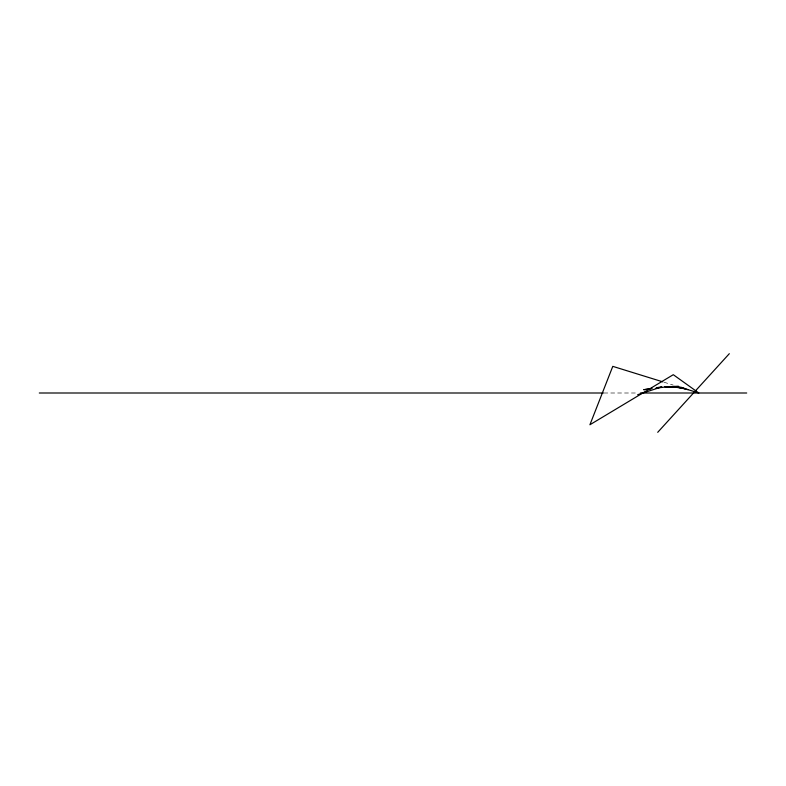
<?xml version="1.0" encoding="UTF-8"?>
<svg xmlns="http://www.w3.org/2000/svg" width="786" height="786" viewBox="0 0 786 786"><rect width="100%" height="100%" fill="white"/><g stroke="black" fill="none" stroke-linecap="round" stroke-linejoin="round"><path stroke-width="0.59" stroke-dasharray="3.93 2.95" d="M603.884 393L636.965 393M663.944 382.192L673.238 385.081"/><path stroke-width="1.18" d="M657.715 432.32L729.329 353.68M637.652 394.71L661.773 386.879L656.958 387.636M652.134 388.382L643.705 389.699L650.995 388.785M655.848 388.186L667.992 386.663L678.613 386.398L664.877 386.771L681.767 387.488L671.097 386.555L684.911 388.579L677.778 387.154M39.3 393L603.353 393M640.344 393L746.7 393M674.201 386.447L688.064 389.669M662.775 381.839L612.785 366.355L589.922 424.745L673.288 374.696L698.823 393L682.543 387.96"/></g></svg>
